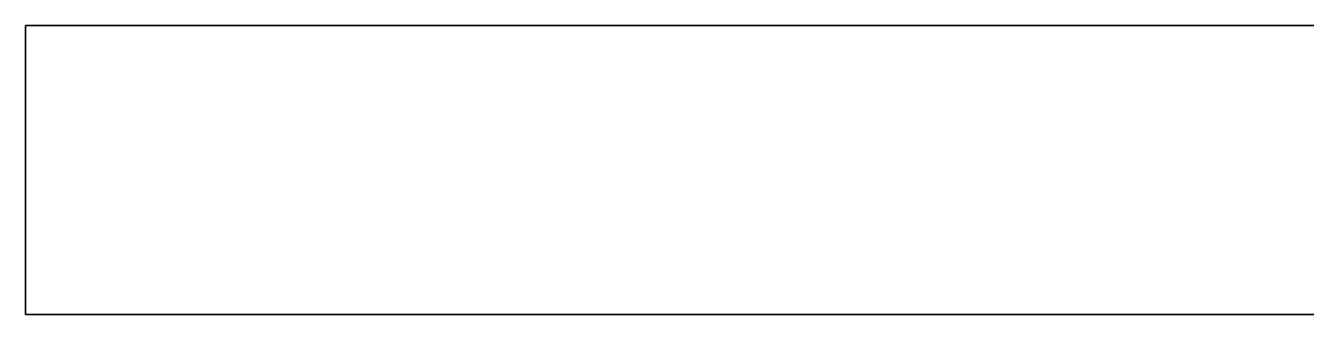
# Model space of a CAD drawing. Header units: metres. Extents: x -3.92 to 3.88, y 1068.45 to 1071.66.
# Drawn here: x -3.918 to -3.178, y 1069.976 to 1070.143 of the extents above; entities that cross this region are included whole.
import ezdxf

# ---------------------------------------------------------------- set-up
doc = ezdxf.new("R2010")
doc.units = ezdxf.units.M

msp = doc.modelspace()

# ---------------------------------------------------------------- linework, layer by layer
at = {"layer": 'tower_j_cross'}
for points, invisible_edges in [([(-3.91766, 1070.1431, 25.13284), (3.88234, 1069.97643, 25.13284), (-3.91766, 1069.97643, 25.13284)], 1), ([(3.88234, 1069.97643, 25.13284), (-3.91766, 1070.1431, 25.13284), (3.88234, 1070.1431, 25.13284)], 1), ([(-3.91766, 1069.97643, 25.46617), (-3.91766, 1070.1431, 25.13284), (-3.91766, 1069.97643, 25.13284)], 1), ([(-3.91766, 1070.1431, 25.13284), (-3.91766, 1069.97643, 25.46617), (-3.91766, 1070.1431, 25.46617)], 1), ([(3.88234, 1070.1431, 25.46617), (-3.91766, 1069.97643, 25.46617), (3.88234, 1069.97643, 25.46617)], 1), ([(-3.91766, 1069.97643, 25.46617), (3.88234, 1070.1431, 25.46617), (-3.91766, 1070.1431, 25.46617)], 3), ([(-3.91766, 1070.1431, 25.46617), (3.88234, 1070.1431, 25.46617), (-0.01766, 1070.1431, 25.46617)], 1), ([(-3.91766, 1070.1431, 25.13284), (3.88234, 1070.1431, 25.46617), (3.88234, 1070.1431, 25.13284)], 1), ([(3.88234, 1070.1431, 25.46617), (-3.91766, 1070.1431, 25.13284), (-0.01766, 1070.1431, 25.46617)], 3), ([(-0.01766, 1070.1431, 25.46617), (-3.91766, 1070.1431, 25.13284), (-3.91766, 1070.1431, 25.46617)], 1), ([(-3.91766, 1069.97643, 25.46617), (3.88234, 1069.97643, 25.13284), (3.88234, 1069.97643, 25.46617)], 1), ([(3.88234, 1069.97643, 25.13284), (-3.91766, 1069.97643, 25.46617), (-3.91766, 1069.97643, 25.13284)], 1)]:
    msp.add_3dface(points, dxfattribs=dict(at, invisible_edges=invisible_edges))

doc.saveas('drawing.dxf')
